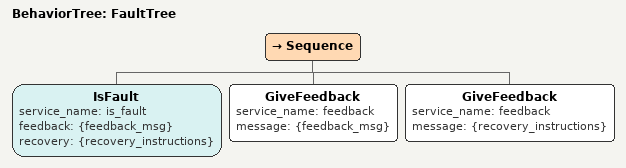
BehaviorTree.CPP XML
<root BTCPP_format="4">
    <BehaviorTree ID="FaultTree">
        <Sequence>
            <IsFault service_name="is_fault"
                    feedback="{feedback_msg}"
                    recovery="{recovery_instructions}"/>
            <GiveFeedback service_name="feedback"
                        message="{feedback_msg}"/>
            <GiveFeedback service_name="feedback"
                        message="{recovery_instructions}"/>
        </Sequence>
    </BehaviorTree>
</root>
